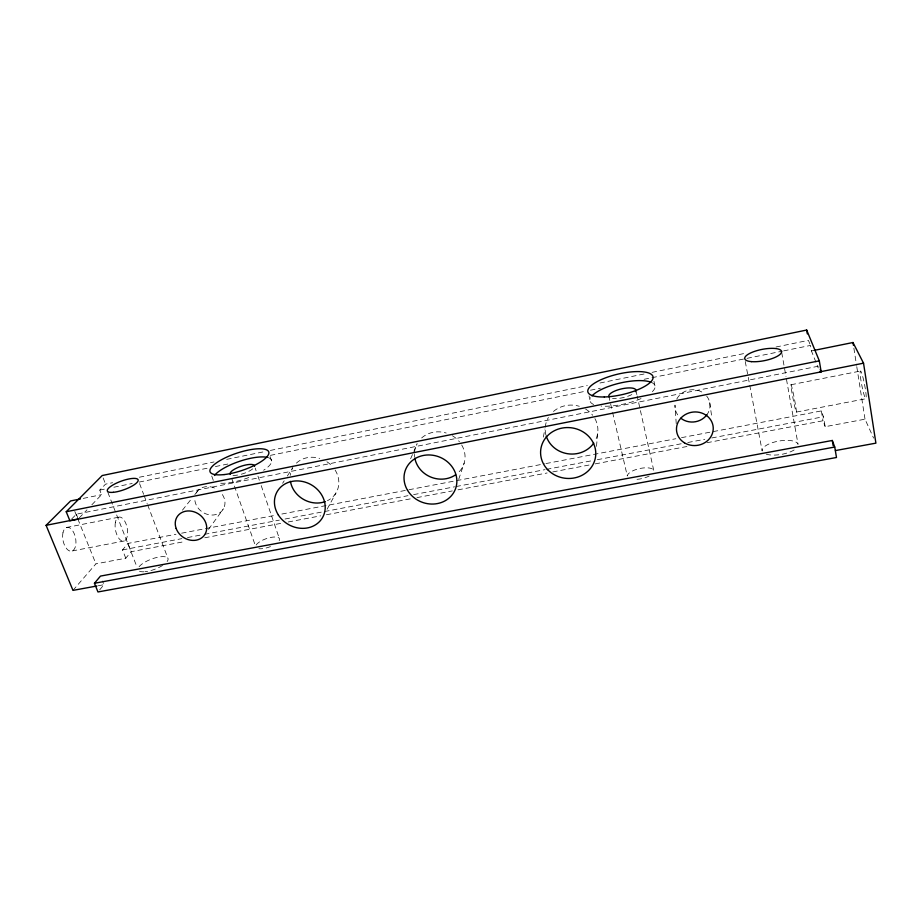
<?xml version="1.0" encoding="UTF-8"?>
<svg xmlns="http://www.w3.org/2000/svg" width="922" height="922" viewBox="0 0 922 922"><rect width="100%" height="100%" fill="white"/><g stroke="black" fill="none" stroke-linecap="round" stroke-linejoin="round"><path stroke-width="0.69" stroke-dasharray="4.61 3.46" d="M596.499 446.352L597.871 431.081M543.335 437.109L544.937 428.949M458.695 479.371L464.158 463.109M410.601 458.776L417.124 443.966M327.103 509.209L336 492.924M282.616 483.255L284.183 480.858M287.318 476.052L292.804 467.661A25.021 22.163 29.7 0 0 290.269 475.36M208.499 529.378L223.47 508.771M182.441 510.177L191.28 499.056M194.819 494.607L198.357 490.158M99.68 589.884L103.956 584.698L102.469 581.01M72.976 590.38L95.911 563.849L125.784 558.236L131.178 551.702L184.93 541.525M125.784 558.236L122.511 549.915L127.951 543.438L175.964 534.264M79.223 517.933L86.991 509.843M91.854 504.783L101.57 494.676L99.772 490.089L105.557 484.142L112.599 482.702M71.743 518.925L76.342 514.199L818.84 366.115M139.36 477.227L214.019 461.957M226.697 459.363L263.312 451.872M270.353 450.432L587.291 385.603M599.968 383.01L645.043 373.79M652.085 372.35L745.045 353.333M776.036 346.995L808.433 340.368L809.965 344.16M99.772 490.089L105.419 488.948M113.879 487.219L132.203 483.485M139.257 482.056L208.349 467.996M215.402 466.555L228.091 463.973M270.4 455.364L584.859 391.354M590.495 390.202L600.372 388.197M644.086 379.299L745.61 358.635M747.027 358.347L782.282 351.167M783.688 350.879L810.484 345.427L811.418 350.925L818.229 367.936M83.268 498.387L101.57 494.676M811.418 350.925L814.184 350.372M66.43 527.499L118.523 517.23M791.053 384.728L860.595 371.024M72.262 550.953L124.32 540.972M796.251 412.099A14.003 0.634 79 0 0 793.162 392.784A14.003 0.634 79 0 0 791.583 390.386A14.003 0.634 79 0 0 796.251 412.099L865.712 398.777A14.176 1.418 79 0 0 863.361 379.057A14.176 1.418 79 0 0 860.457 376.891A14.176 1.418 79 0 0 865.712 398.777M181.611 533.193L276.231 515.11M281.878 514.027L407.559 490.008M408.976 489.732L544.533 463.824M545.951 463.559L675.861 438.722M681.519 437.65L821.318 410.924L823.473 416.744L825.155 426.69L865.009 419.187L873.607 438.1M122.511 549.915L181.865 538.632M187.523 537.561L203.071 534.61M204.477 534.334L279.378 520.112M285.036 519.028L323.196 511.779M324.602 511.514L407.985 495.679M413.644 494.607L454.627 486.816M456.033 486.551L545.075 469.632M546.481 469.367L591.705 460.77M597.364 459.698L682.153 443.586M687.812 442.514L704.765 439.298M711.83 437.95L823.473 416.744M204.742 537.78L282.547 523.051M288.217 521.979L320.752 515.824M326.411 514.753L411.293 498.687M416.951 497.615L452.322 490.919M457.98 489.847L547.115 472.974M552.774 471.914L589.55 464.942M595.209 463.881L688.584 446.202M706.978 442.721L822.989 420.766L825.155 426.69M98.32 585.735L103.956 584.698M76.342 514.199L77.771 517.761M74.809 511.433L95.911 563.849M127.951 543.438L131.178 551.702M107.862 492.394L137.09 567.295M103.16 477.999L105.557 484.142M139.579 483.635L143.625 494.307M144.132 495.644L147.174 503.643M147.681 504.979L167.931 558.34M211.737 476.04L213.443 480.788A30.887 9.197 -18.7 0 1 212.947 478.414M231.756 478.46L255.037 544.764M255.175 468.053L256.109 470.762M257.953 476.155L259.347 480.212M261.203 485.606L279.251 538.264M270.088 456.574L271.69 461.323M589.02 395.849L589.942 399.733M608.785 395.941L612.3 411.131M612.611 412.503L627.306 476.029A13.565 5.152 -12.4 0 1 640.629 468.353A13.565 5.152 -12.4 0 1 653.905 471.084L637.171 396.022M635.926 390.455L636.86 394.628M653.963 381.316L655.104 386.595M745.253 361.516L749.482 383.875M749.747 385.281L762.171 450.973A18.256 6.788 -9.8 0 1 778.387 441.142A18.256 6.788 -9.8 0 1 798.049 444.312L786.247 378.032M781.729 352.642L785.993 376.625M821.318 410.924L822.989 420.766M853.876 348.193L856.538 365.227M856.769 366.656L865.009 419.187M709.721 402.568L711.934 418.242M676.229 423.682L674.985 405.15A17.564 16.135 -8 0 0 679.226 416.744M706.736 396.16A17.564 16.135 -8 0 1 706.92 414.739M676.771 399.03A17.564 16.135 -8 0 1 702.357 392.311M222.363 494.538A15.766 13.519 33.7 0 1 213.662 514.972A15.766 13.519 33.7 0 1 194.842 497.511M196.225 492.982A15.766 13.519 33.7 0 1 216.405 488.96M461.692 444.969A25.585 23.373 21.2 0 1 457.577 473.286M414.623 456.782A25.585 23.373 21.2 0 1 414.451 454.327M414.474 453.094A25.585 23.373 21.2 0 1 417.078 443.724M421.665 437.938A25.585 23.373 21.2 0 1 446.202 433.017M452.368 435.726A25.585 23.373 21.2 0 1 459.433 441.765M594.921 418.6A26.392 24.468 6.3 0 1 595.105 440.912M545.882 434.792A26.392 24.468 6.3 0 1 545.19 428.442M545.259 427.174A26.392 24.468 6.3 0 1 548.406 417.459M553.454 411.466A26.392 24.468 6.3 0 1 579.293 406.279M585.597 409.068A26.392 24.468 6.3 0 1 592.708 415.28M335.101 470.024A25.021 22.163 29.7 0 1 327.437 500.692M296.411 463.109A25.021 22.163 29.7 0 1 319.75 458.418M326.884 461.749A25.021 22.163 29.7 0 1 332.796 466.912M794.13 449.971A18.256 6.788 -9.8 0 1 766.286 454.189M139.095 566.73A15.997 5.348 -20.9 0 1 158.572 557.084A15.997 5.348 -20.9 0 1 167.136 561.521M162.537 565.451A15.997 5.348 -20.9 0 1 145.123 571.686M144.028 571.778A15.997 5.348 -20.9 0 1 139.187 571.064M256.189 544.983A12.585 4.46 -19.3 0 1 271.022 537.388A12.585 4.46 -19.3 0 1 279.159 540.718M270.48 546.596A12.585 4.46 -19.3 0 1 258.921 548.728M649.192 476.029A13.565 5.152 -12.4 0 1 634.889 479.417M631.858 394.524A13.899 4.437 -13 0 1 612.531 398.408M252.697 468.872A12.873 3.826 -18.7 0 1 238.602 474.876M237.588 475.061A12.873 3.826 -18.7 0 1 231.399 475.072M650.598 382.077A33.365 10.661 -13 0 1 650.782 393.014M641.032 398.581A33.365 10.661 -13 0 1 601.121 406.083M593.676 404.481A33.365 10.661 -13 0 1 590.645 397.716M268.106 457.589A30.887 9.197 -18.7 0 1 263.6 470.243M248.813 477.527A30.887 9.197 -18.7 0 1 217.88 482.944M62.973 532.732A12.124 6.362 79 0 0 70.614 551.195A12.124 6.362 79 0 0 74.279 533.815A12.124 6.362 79 0 0 62.973 532.732M115.365 522.451A12.263 5.935 79 0 0 122.787 541.191A12.263 5.935 79 0 0 125.957 523.719A12.263 5.935 79 0 0 115.365 522.451"/><path stroke-width="1.38" d="M94.447 583.269L100.486 576.089L832.289 440.474L834.733 447.032L836.485 457.496L97.963 591.959L94.447 583.269L834.733 447.032M66.223 511.745L102.204 475.533L806.681 330.041L819.312 360.836L821.156 371.843L69.911 520.815L66.223 511.745L819.312 360.836M96.914 585.989L72.976 590.38L46.1 525.321L70.591 500.946L80.445 498.952M814.184 350.372L852.977 342.511L863.534 363.187L875.9 443.148L835.424 450.57M46.1 525.321L78.243 518.948M819.808 371.866L863.534 363.187M820.234 369.549L821.156 371.843M806.681 330.041L807.338 333.914M832.289 440.474L833.165 445.649M852.977 342.511L853.426 345.347M706.92 414.739A17.564 16.135 -8 0 1 680.828 418.208M455.606 474.807A25.585 23.373 21.2 0 1 414.808 458.027M593.745 443.113A26.392 24.468 6.3 0 1 567.779 453.751A26.392 24.468 6.3 0 1 546.227 436.025M325.236 501.626A25.021 22.163 29.7 0 1 290.43 481.307M609.154 397.036A13.899 4.437 -13 0 1 622.569 388.658A13.899 4.437 -13 0 1 635.442 391.735M230.327 474.404A12.873 3.826 -18.7 0 1 241.253 466.221A12.873 3.826 -18.7 0 1 254.564 466.313M592.039 395.861A33.365 10.661 -13 0 1 619.745 383.126A33.365 10.661 -13 0 1 650.598 382.077M214.446 475.487A30.887 9.197 -18.7 0 1 238.833 461.565A30.887 9.197 -18.7 0 1 267.15 457.347M751.395 361.631A18.763 5.751 -11.1 0 0 781.314 352.803A18.763 5.751 -11.1 0 0 756.639 350.717A18.763 5.751 -11.1 0 0 751.395 361.631M113.383 492.313A16.389 4.506 -20 0 0 138.081 480.869A16.389 4.506 -20 0 0 116.702 483.013A16.389 4.506 -20 0 0 113.383 492.313M604.302 396.967A33.457 10.465 -13.1 0 0 653.099 377.363A33.457 10.465 -13.1 0 0 603.887 378.493A33.457 10.465 -13.1 0 0 604.302 396.967M224.069 474.588A30.968 9.013 -18.6 0 0 268.89 453.013A30.968 9.013 -18.6 0 0 225.268 457.819A30.968 9.013 -18.6 0 0 224.069 474.588M176.148 528.456A16.446 13.945 33.3 0 0 202.944 536.835A16.446 13.945 33.3 0 0 193.827 511.745A16.446 13.945 33.3 0 0 176.148 528.456M684.424 442.802A18.405 16.792 -6.6 0 0 713.19 429.767A18.405 16.792 -6.6 0 0 686.971 413.724A18.405 16.792 -6.6 0 0 684.424 442.802M278.352 514.972A26.139 22.912 29.4 0 0 322.308 517.968A26.139 22.912 29.4 0 0 298.809 480.973A26.139 22.912 29.4 0 0 278.352 514.972M547.795 469.782A27.625 25.413 7.2 0 0 594.483 461.219A27.625 25.413 7.2 0 0 562.259 428.05A27.625 25.413 7.2 0 0 547.795 469.782M407.524 490.285A26.75 24.214 21.2 0 0 453.301 493.235A26.75 24.214 21.2 0 0 430.505 455.007A26.75 24.214 21.2 0 0 407.524 490.285"/></g></svg>
